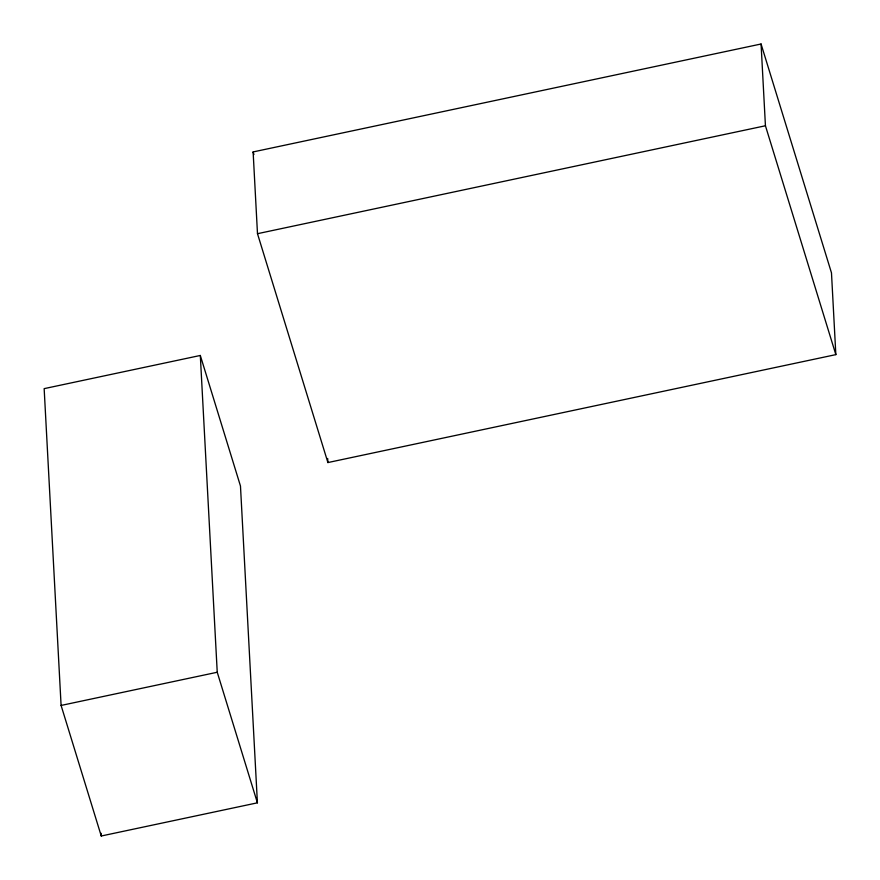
<?xml version="1.0" encoding="UTF-8"?>
<svg xmlns="http://www.w3.org/2000/svg" width="880" height="880" viewBox="0 0 880 880"><rect width="100%" height="100%" fill="white"/><g stroke="black" fill="none" stroke-linecap="round" stroke-linejoin="round"><path stroke-width="1.32" d="M253.121 151.932L761.068 44L831.479 272.866L835.846 354.629L327.899 462.561L257.488 233.695L253.121 151.932L253.924 154.55M257.488 233.695L765.435 125.763L761.068 44M200.31 355.465L44.154 388.641L61.094 705.441L101.255 836L257.411 802.824L240.471 486.024L200.31 355.465L217.239 672.254L257.411 802.824M61.094 705.441L217.239 672.254M765.435 125.763L835.846 354.629M327.679 458.469L327.899 462.561M101.112 833.261L101.255 836"/></g></svg>
